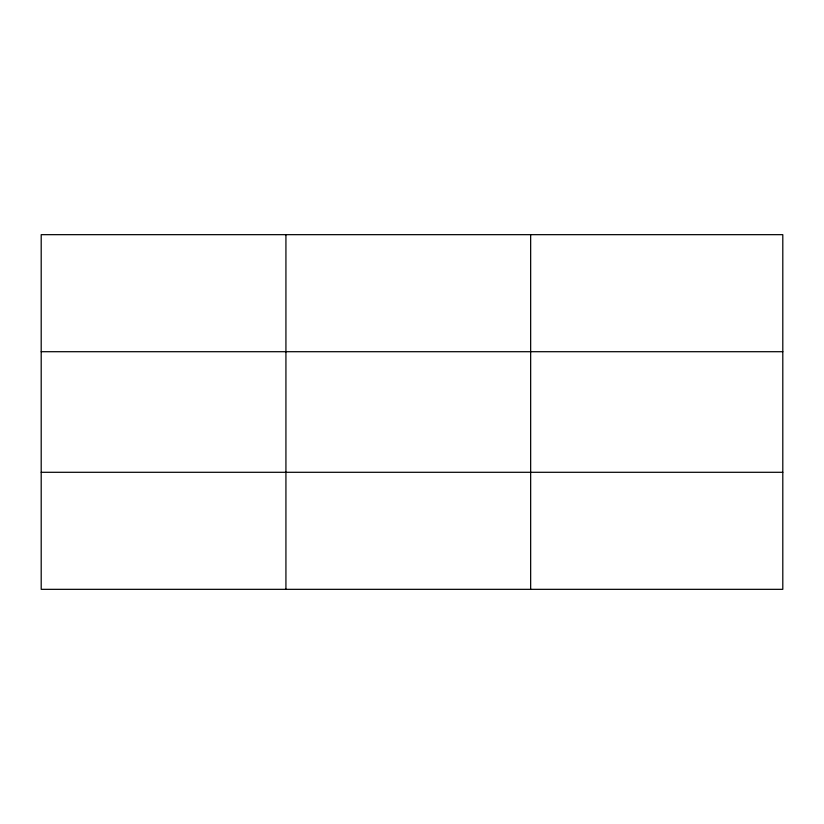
<?xml version="1.0" encoding="UTF-8"?>
<svg xmlns="http://www.w3.org/2000/svg" width="824" height="824" viewBox="0 0 824 824"><rect width="100%" height="100%" fill="white"/><g stroke="black" fill="none" stroke-linecap="round" stroke-linejoin="round"><path stroke-width="1.24" d="M285.928 234.665L285.928 589.335M530.656 234.665L530.656 589.335M782.8 351.704L782.8 234.665L41.2 234.665L41.2 589.335L782.8 589.335L782.8 351.704L41.2 351.704M41.2 472.296L782.8 472.296"/></g></svg>
